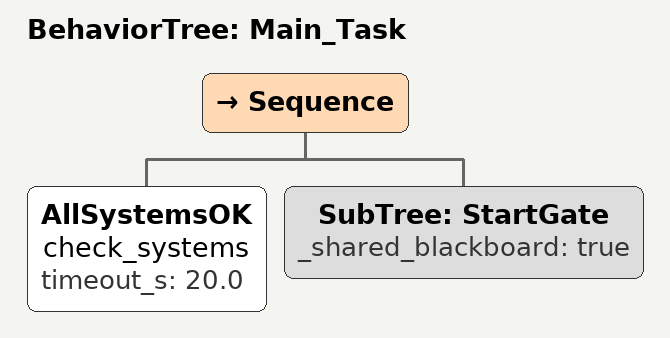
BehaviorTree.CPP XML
<root BTCPP_format="4" main_tree_to_execute="Main_Task">

    <!-- ================= Main Execution Tree ================= -->
    <BehaviorTree ID="Main_Task">
        <Sequence>
            <!-- 0. SYSTEMS CHECK -->
            <AllSystemsOK name="check_systems" timeout_s="20.0"/>
            <!-- Call the StartGate subtree (loaded from start_gate.xml) -->
            <SubTree ID="StartGate" _shared_blackboard="true" />
            <!-- Call the AlignObject subtree (loaded from alignobject.xml) -->

            <!-- TESTING SUBTREES (Uncomment one to test individually) -->
        </Sequence>
    </BehaviorTree>

</root>
